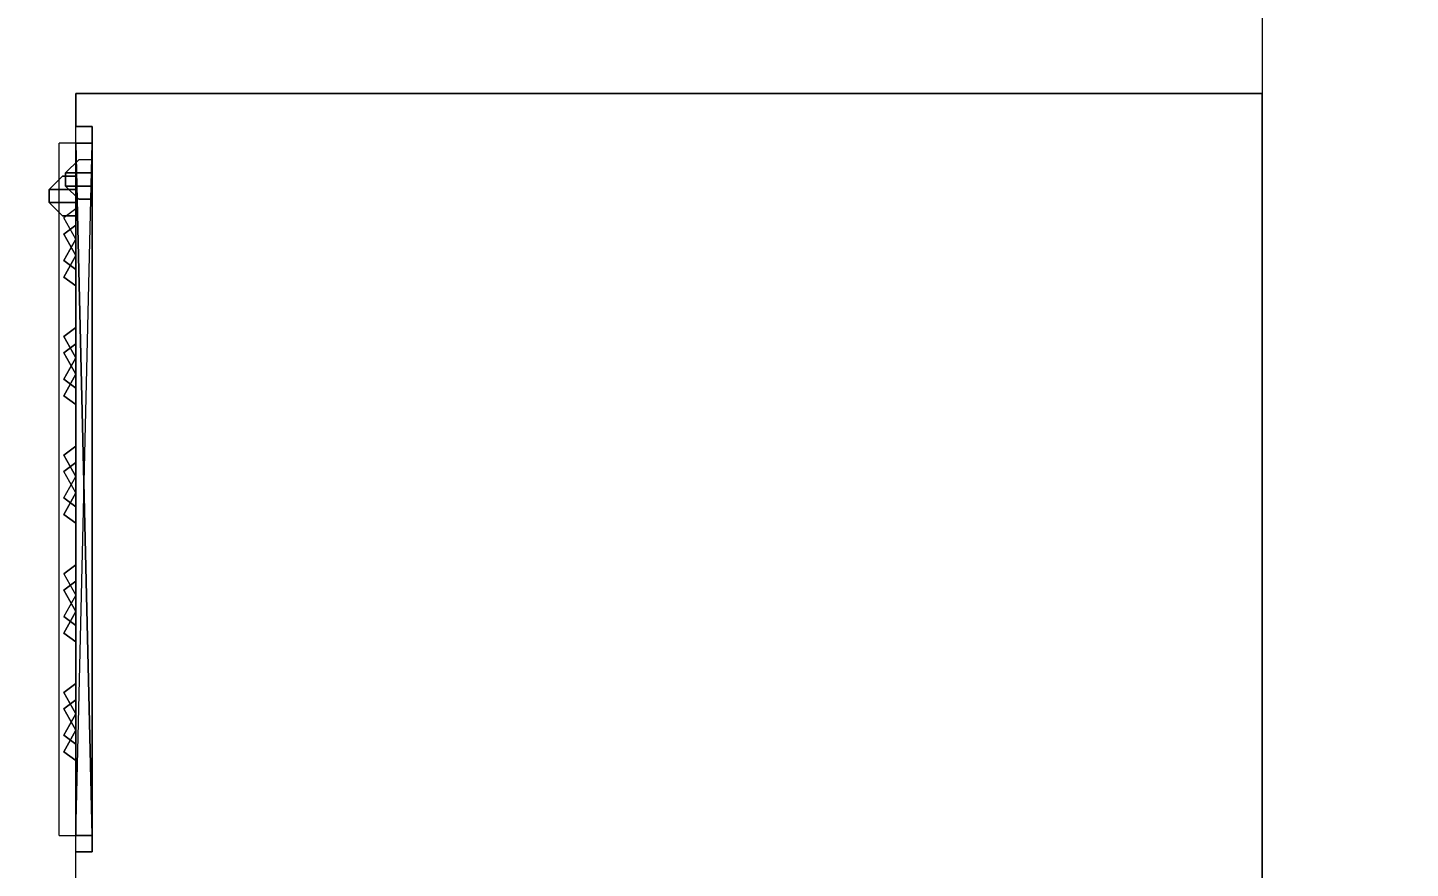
# Model space of a CAD drawing. Header units: inches. Extents: x 1913 to 24953, y -2945 to 1064.
# Drawn here: x 10615.73 to 10636.71, y -1066.28 to -1053.53 of the extents above; entities that cross this region are included whole.
import ezdxf

# ---------------------------------------------------------------- set-up
doc = ezdxf.new("R2010")
doc.units = ezdxf.units.IN
doc.header["$MEASUREMENT"] = 0
for name, color, linetype, lineweight in [('A-ANNO-DIMS', 211, 'Continuous', 9), ('A-WALL', 113, 'Continuous', 13), ('G-IMPT', 8, 'Continuous', 9), ('Q-SPCQ', 91, 'Continuous', 9)]:
    doc.layers.add(name, color=color, linetype=linetype, lineweight=lineweight)
doc.styles.add('Arial', font='arial.ttf', dxfattribs={"height": 12})
doc.dimstyles.new('Linear_-_3_32__Arial', dxfattribs={"dimscale": 12, "dimtxt": 12.243113, "dimasz": 1.333333, "dimexe": 1, "dimexo": 0.666667, "dimgap": 0.666667, "dimtad": 1, "dimdec": 5, "dimrnd": 0.03125, "dimzin": 1, "dimdsep": 46, "dimlunit": 4, "dimtxsty": 'Arial', "dimblk1": 'OBLIQUE', "dimblk2": 'OBLIQUE', "dimsah": 1, "dimcen": 0.09, "dimdle": 1, "dimazin": 0, "dimtfac": 1, "dimtdec": 4, "dimtix": 1, "dimtmove": 0, "dimatfit": 3, "dimfxl": 1, "dimtvp": 1, "dimtfill": 1, "dimfrac": 2, "dimtolj": 1, "dimtzin": 0, "dimarcsym": 2})

# ---------------------------------------------------------------- blocks, each defined once
blk = doc.blocks.new('Locker_Block_-_small_296 - 12ZLKR06_dwg-421959-FloorPlan')
at = {"layer": 'G-IMPT'}
for p, q in [((0, 12), (0, 0)), ((0, 0), (0, 12)), ((0, 12), (0, 0)), ((0, 0), (0, 12)), ((18, 12), (18, 0)), ((18, 12), (18, 0)), ((18, 12), (18, 11.5)), ((18, 12), (18, 11.5)), ((17.75, 0.5), (17.75, 11.5)), ((17.75, 11.5), (18, 11.5)), ((17.75, 0.5), (17.75, 11.5)), ((17.75, 11.5), (18, 11.5)), ((17.75, 11.25), (17.75, 11.5)), ((17.75, 11.5), (17.75, 0.5)), ((17.75, 11.5), (17.75, 11.25)), ((17.75, 11.5), (17.75, 11.25)), ((17.75, 11.25), (17.75, 11.5)), ((17.75, 11.5), (17.75, 11.25)), ((17.75, 11.5), (17.75, 11.25)), ((17.75, 11.5), (17.75, 11.25)), ((17.75, 11.25), (17.75, 11.5)), ((17.75, 11.5), (17.75, 11.25)), ((17.75, 11.25), (17.75, 11.5)), ((17.75, 11.5), (17.75, 11.25)), ((17.75, 11.5), (17.75, 11.25)), ((17.75, 11.5), (17.75, 11.25)), ((17.75, 11.25), (17.75, 11.5)), ((17.75, 11.5), (17.75, 0.5)), ((17.75, 11.5), (17.75, 0.5)), ((17.75, 11.5), (17.75, 0.5)), ((17.75, 11.5), (17.75, 11.25)), ((17.75, 11.5), (17.75, 11.25)), ((17.75, 11.5), (17.75, 0.5)), ((17.75, 11.5), (17.75, 0.5)), ((17.75, 11.5), (17.75, 0.5)), ((17.75, 11.5), (17.75, 0.5)), ((17.75, 11.5), (17.75, 0.5)), ((17.75, 11.5), (17.75, 0.5)), ((17.75, 11.25), (17.75, 11.5)), ((17.75, 0.5), (17.75, 11.5)), ((17.75, 0.5), (17.75, 11.5)), ((17.75, 11.25), (17.75, 11.5)), ((17.75, 11.25), (17.75, 11.5)), ((17.75, 11.25), (17.75, 11.5)), ((17.75, 11.5), (17.75, 11.5)), ((17.75, 11.25), (17.75, 11.5)), ((17.75, 11.25), (17.75, 11.5)), ((17.75, 11.5), (17.75, 11.5)), ((17.75, 11.25), (17.75, 11.5)), ((17.75, 11.25), (17.75, 11.5)), ((17.75, 11.5), (17.75, 11.5)), ((17.75, 11.25), (17.75, 11.5)), ((17.75, 11.25), (17.75, 11.5)), ((17.75, 11.5), (17.75, 11.5)), ((17.75, 11.25), (17.75, 11.5)), ((17.75, 11.25), (17.75, 11.5)), ((17.75, 11.5), (17.75, 11.5)), ((17.75, 11.5), (17.75, 11.25)), ((17.75, 11.5), (17.75, 11.5)), ((17.75, 11.25), (17.75, 11.5)), ((17.75, 11.5), (18, 11.5)), ((17.75, 11.5), (17.75, 11.5)), ((17.75, 11.5), (17.75, 11.5)), ((17.75, 11.5), (18, 11.5)), ((17.75, 11.5), (17.75, 11.5)), ((17.75, 11.5), (18, 11.5)), ((17.75, 11.5), (18, 11.5)), ((17.75, 11.5), (17.75, 11.5)), ((17.75, 11.5), (18, 11.5)), ((17.75, 11.5), (18, 11.5)), ((17.75, 11.5), (18, 11.5)), ((17.75, 11.5), (17.75, 11.5)), ((17.75, 11.5), (18, 11.5)), ((17.75, 11.5), (17.75, 11.5)), ((17.75, 11.5), (18, 11.5)), ((18, 11.5), (17.75, 11.5)), ((18, 11.5), (18, 0.5)), ((18, 11.5), (18, 0.5)), ((18, 11.5), (18, 11.5)), ((18, 11.5), (18, 11.5)), ((18, 11.5), (18, 11.5)), ((18, 11.5), (18, 11.5)), ((18, 11.5), (18, 11.5)), ((18, 11.5), (18, 11.5)), ((18, 11.5), (18, 11.5)), ((18, 11.5), (18, 0.5)), ((18, 11.5), (18, 0.5)), ((18, 11.5), (18, 11.5)), ((18, 11.5), (18, 0.5)), ((18, 11.5), (18, 0.5)), ((18, 11.5), (18, 11.5)), ((18, 11.25), (17.75, 11.25)), ((17.75, 11.25), (17.75, 0.75)), ((18, 11.25), (17.75, 11.25)), ((17.75, 0.75), (17.75, 11.25)), ((17.75, 0.75), (17.75, 11.25)), ((17.75, 11.25), (18, 11.25)), ((17.75, 0.75), (17.75, 11.25)), ((18, 11.25), (17.75, 11.25)), ((17.75, 11.25), (17.75, 0.75)), ((17.75, 11.25), (18, 11.25)), ((17.75, 0.75), (17.75, 11.25)), ((17.75, 11.25), (18, 11.25)), ((17.75, 0.75), (17.75, 11.25)), ((18, 11.25), (17.75, 11.25)), ((17.75, 0.75), (17.75, 11.25)), ((18, 11.25), (17.75, 11.25)), ((18, 11.25), (17.75, 11.25)), ((17.75, 0.75), (17.75, 11.25)), ((17.75, 0.75), (17.75, 11.25)), ((18, 11.25), (17.75, 11.25)), ((17.75, 11.25), (17.75, 0.75)), ((17.75, 11.25), (18, 11.25)), ((17.75, 11.25), (18, 0.75)), ((17.75, 11.25), (18, 0.75)), ((17.75, 11.25), (18, 11.25)), ((17.75, 11.25), (17.75, 0.75)), ((17.75, 0.75), (17.75, 11.25)), ((18, 11.25), (17.75, 0.75)), ((18, 11.25), (17.75, 0.75)), ((18, 11.25), (17.75, 11.25)), ((17.75, 0.75), (17.75, 11.25)), ((18, 0.75), (17.75, 11.25)), ((18, 0.75), (17.75, 11.25)), ((18, 11.25), (17.75, 11.25)), ((17.75, 11.25), (17.75, 0.75)), ((17.75, 0.75), (17.75, 11.25)), ((17.75, 0.75), (17.75, 11.25)), ((17.75, 0.75), (17.75, 11.25)), ((17.75, 0.75), (17.75, 11.25)), ((17.75, 0.75), (17.75, 11.25)), ((17.75, 0.75), (17.75, 11.25)), ((17.75, 0.75), (17.75, 11.25)), ((17.75, 0.75), (17.75, 11.25)), ((17.75, 11.25), (17.75, 0.75)), ((17.75, 11.25), (17.75, 0.75)), ((17.75, 11.25), (17.75, 0.75)), ((17.75, 0.75), (17.75, 11.25)), ((17.75, 11.25), (17.75, 0.75)), ((17.75, 11.25), (17.75, 0.75)), ((17.75, 11.25), (17.75, 11.25)), ((17.75, 11.25), (17.75, 11.25)), ((17.75, 11.25), (17.75, 11.25)), ((17.75, 11.25), (17.75, 11.25)), ((17.75, 11.25), (17.75, 11.25)), ((17.75, 11.25), (17.75, 11.25)), ((18, 11.25), (17.75, 11.25)), ((17.75, 11.25), (17.75, 11.25)), ((17.75, 11.25), (18, 11.25)), ((18, 11.25), (17.75, 11.25)), ((18, 11.25), (17.75, 11.25)), ((17.75, 11.25), (17.75, 11.25)), ((18, 11.25), (17.75, 11.25)), ((17.75, 11.25), (17.75, 11.25)), ((17.75, 11.25), (18, 11.25)), ((18, 11.25), (17.75, 11.25)), ((18, 11.25), (17.75, 11.25)), ((17.75, 11.25), (17.75, 11.25)), ((18, 11.25), (17.75, 11.25)), ((18, 11.25), (17.75, 11.25)), ((17.75, 11.25), (17.75, 11.25)), ((18, 11.25), (17.75, 11.25)), ((17.75, 11.25), (17.75, 11.25)), ((17.75, 11.25), (18, 11.25)), ((18, 11.25), (18, 0.75)), ((18, 11.25), (18, 0.75)), ((18, 0.75), (18, 11.25)), ((18, 0.75), (18, 11.25)), ((18, 0.75), (18, 11.25)), ((18, 0.75), (18, 11.25)), ((18, 0.75), (18, 11.25)), ((18, 0.75), (18, 11.25)), ((18, 11.25), (18, 0.75)), ((18, 0.75), (18, 11.25)), ((18, 0.75), (18, 11.25)), ((18.25, 11.25), (18, 11.25)), ((18, 11.25), (18, 0.75)), ((18, 0.75), (18, 11.25)), ((18, 11.25), (18, 0.75)), ((18, 0.75), (18, 11.25)), ((18, 11.25), (18, 11.25)), ((18, 11.25), (18, 11.25)), ((18, 11.25), (18, 11.25)), ((18, 11.25), (18, 11.25)), ((18, 11.25), (18, 11.25)), ((18, 11.25), (18, 11.25)), ((18, 0.75), (18, 11.25)), ((18, 0.75), (18, 11.25)), ((18, 11.25), (18, 11.25)), ((18, 0.75), (18, 11.25)), ((18, 0.75), (18, 11.25)), ((18, 11.25), (18, 11.25)), ((18, 0.75), (18, 11.25)), ((18, 0.75), (18, 11.25)), ((18, 11.25), (18, 11.25)), ((18, 0.75), (18, 11.25)), ((18, 0.75), (18, 11.25)), ((18, 11.25), (18, 11.25)), ((18, 0.75), (18, 11.25)), ((18, 0.75), (18, 11.25)), ((18, 11.25), (18, 11.25)), ((18, 11.25), (18, 0.75)), ((18, 11.25), (18, 11.25)), ((18, 0.75), (18, 11.25)), ((18.25, 11.25), (18.25, 0.75)), ((18, 9.656), (18, 10.116)), ((18, 9.656), (18, 10.116)), ((18, 10.116), (18.181, 9.982)), ((18, 10.116), (18.181, 9.982)), ((18, 10.116), (18.181, 9.982)), ((18, 10.116), (18, 9.656)), ((18, 10.116), (18, 9.656)), ((18, 10.116), (18.181, 9.982)), ((18, 9.656), (18, 10.116)), ((18, 9.656), (18, 10.116)), ((18, 10.116), (18.181, 9.982)), ((18, 10.116), (18.181, 9.982)), ((18, 9.656), (18, 10.116)), ((18, 10.116), (18.181, 9.982)), ((18, 10.116), (18.181, 9.982)), ((18, 10.116), (18, 9.656)), ((18.181, 9.982), (18, 10.116)), ((18.181, 9.982), (18, 10.116)), ((18, 10.116), (18, 10.116)), ((18, 10.116), (18.181, 9.982)), ((18, 10.116), (18, 10.116)), ((18, 10.116), (18.181, 9.982)), ((18.181, 9.982), (18, 10.116)), ((18.181, 9.982), (18, 10.116)), ((18, 10.116), (18, 10.116)), ((18, 10.116), (18.181, 9.982)), ((18, 10.116), (18, 10.116)), ((18.181, 9.982), (18, 10.116)), ((18, 9.656), (18.181, 9.982)), ((18, 9.656), (18.181, 9.982)), ((18.181, 9.982), (18, 9.656)), ((18, 9.656), (18.181, 9.982)), ((18, 9.656), (18.181, 9.982)), ((18, 9.656), (18.181, 9.982)), ((18, 9.656), (18.181, 9.982)), ((18.181, 9.982), (18, 9.656)), ((18, 9.407), (18, 9.866)), ((18, 9.866), (18.181, 9.732)), ((18, 9.866), (18, 9.407)), ((18, 9.866), (18.181, 9.732)), ((18, 9.407), (18, 9.866)), ((18, 9.407), (18, 9.866)), ((18, 9.866), (18.181, 9.732)), ((18, 9.866), (18.181, 9.732)), ((18.181, 9.732), (18, 9.866)), ((18.181, 9.732), (18, 9.866)), ((18, 9.866), (18, 9.866)), ((18.181, 9.732), (18, 9.866)), ((18.181, 9.732), (18, 9.866)), ((18, 9.866), (18, 9.866)), ((18.181, 9.982), (18.181, 9.982)), ((18.181, 9.982), (18.181, 9.982)), ((18.181, 9.982), (18.181, 9.982)), ((18.181, 9.982), (18.181, 9.982)), ((18.181, 9.982), (18.181, 9.982)), ((18.181, 9.982), (18.181, 9.982)), ((18.181, 9.982), (18.181, 9.982)), ((18.181, 9.982), (18.181, 9.982)), ((18, 9.407), (18.181, 9.732)), ((18.181, 9.732), (18, 9.407)), ((18, 9.407), (18.181, 9.732)), ((18, 9.407), (18.181, 9.732)), ((18, 9.196), (18, 9.656)), ((18, 9.656), (18, 9.196)), ((18, 9.196), (18, 9.656)), ((18, 9.196), (18, 9.656)), ((18, 9.196), (18, 9.656)), ((18, 9.196), (18, 9.656)), ((18, 9.656), (18, 9.196)), ((18, 9.196), (18, 9.656)), ((18, 9.656), (18.181, 9.331)), ((18, 9.656), (18.181, 9.331)), ((18.181, 9.331), (18, 9.656)), ((18.181, 9.331), (18, 9.656)), ((18.181, 9.331), (18, 9.656)), ((18.181, 9.331), (18, 9.656)), ((18, 9.656), (18.181, 9.331)), ((18.181, 9.331), (18, 9.656)), ((18, 9.656), (18, 9.656)), ((18, 9.656), (18, 9.656)), ((18, 9.656), (18, 9.656)), ((18, 9.656), (18, 9.656)), ((18.181, 9.732), (18.181, 9.732)), ((18.181, 9.732), (18.181, 9.732)), ((18.181, 9.732), (18.181, 9.732)), ((18.181, 9.732), (18.181, 9.732)), ((18, 8.946), (18, 9.407)), ((18, 9.407), (18, 8.946)), ((18, 8.946), (18, 9.407)), ((18, 8.946), (18, 9.407)), ((18.181, 9.082), (18, 9.407)), ((18, 9.407), (18.181, 9.082)), ((18.181, 9.082), (18, 9.407)), ((18.181, 9.082), (18, 9.407)), ((18, 9.407), (18, 9.407)), ((18, 9.407), (18, 9.407)), ((18, 9.196), (18.181, 9.331)), ((18.181, 9.331), (18, 9.196)), ((18, 9.196), (18.181, 9.331)), ((18, 9.196), (18.181, 9.331)), ((18, 9.196), (18.181, 9.331)), ((18, 9.196), (18.181, 9.331)), ((18.181, 9.331), (18, 9.196)), ((18.181, 9.331), (18, 9.196)), ((18, 9.196), (18.181, 9.331)), ((18.181, 9.331), (18, 9.196)), ((18.181, 9.331), (18, 9.196)), ((18.181, 9.331), (18, 9.196)), ((18, 9.196), (18.181, 9.331)), ((18.181, 9.331), (18, 9.196)), ((18, 9.196), (18.181, 9.331)), ((18.181, 9.331), (18, 9.196)), ((18.181, 9.331), (18.181, 9.331)), ((18.181, 9.331), (18.181, 9.331)), ((18.181, 9.331), (18.181, 9.331)), ((18.181, 9.331), (18.181, 9.331)), ((18.181, 9.331), (18.181, 9.331)), ((18.181, 9.331), (18.181, 9.331)), ((18.181, 9.331), (18.181, 9.331)), ((18.181, 9.331), (18.181, 9.331)), ((18, 9.196), (18, 9.196)), ((18, 9.196), (18, 9.196)), ((18, 9.196), (18, 9.196)), ((18, 9.196), (18, 9.196)), ((18, 8.946), (18.181, 9.082)), ((18, 8.946), (18.181, 9.082)), ((18, 8.946), (18.181, 9.082)), ((18.181, 9.082), (18, 8.946)), ((18, 8.946), (18.181, 9.082)), ((18, 8.946), (18.181, 9.082)), ((18, 8.946), (18.181, 9.082)), ((18.181, 9.082), (18, 8.946)), ((18.181, 9.082), (18.181, 9.082)), ((18.181, 9.082), (18.181, 9.082)), ((18.181, 9.082), (18.181, 9.082)), ((18.181, 9.082), (18.181, 9.082)), ((18, 8.946), (18, 8.946)), ((18, 8.946), (18, 8.946)), ((18, 8.316), (18, 7.856)), ((18, 8.316), (18.181, 8.182)), ((18, 7.856), (18, 8.316)), ((18, 8.316), (18.181, 8.182)), ((18, 7.856), (18, 8.316)), ((18, 8.316), (18.181, 8.182)), ((18.181, 8.182), (18, 8.316)), ((18, 7.856), (18, 8.316)), ((18, 8.316), (18, 7.856)), ((18, 8.316), (18.181, 8.182)), ((18, 7.856), (18, 8.316)), ((18.181, 8.182), (18, 8.316)), ((18, 8.316), (18.181, 8.182)), ((18, 8.316), (18, 7.856)), ((18, 8.316), (18.181, 8.182)), ((18, 8.316), (18, 7.856)), ((18.181, 8.182), (18, 8.316)), ((18.181, 8.182), (18, 8.316)), ((18, 8.316), (18, 8.316)), ((18, 8.316), (18.181, 8.182)), ((18, 8.316), (18, 8.316)), ((18.181, 8.182), (18, 8.316)), ((18, 8.316), (18.181, 8.182)), ((18, 8.316), (18, 8.316)), ((18.181, 8.182), (18, 8.316)), ((18, 8.316), (18.181, 8.182)), ((18, 8.316), (18, 8.316)), ((18.181, 8.182), (18, 8.316)), ((18, 7.856), (18.181, 8.182)), ((18, 7.856), (18.181, 8.182)), ((18, 7.856), (18.181, 8.182)), ((18.181, 8.182), (18, 7.856)), ((18, 7.856), (18.181, 8.182)), ((18, 7.856), (18.181, 8.182)), ((18.181, 8.182), (18, 7.856)), ((18.181, 8.182), (18, 7.856)), ((18, 7.607), (18, 8.066)), ((18, 8.066), (18, 7.607)), ((18, 8.066), (18.181, 7.932)), ((18, 8.066), (18.181, 7.932)), ((18, 7.607), (18, 8.066)), ((18, 8.066), (18.181, 7.932)), ((18, 7.607), (18, 8.066)), ((18, 8.066), (18.181, 7.932)), ((18, 8.066), (18.181, 7.932)), ((18, 8.066), (18, 8.066)), ((18.181, 7.932), (18, 8.066)), ((18.181, 7.932), (18, 8.066)), ((18.181, 7.932), (18, 8.066)), ((18, 8.066), (18, 8.066)), ((18.181, 8.182), (18.181, 8.182)), ((18.181, 8.182), (18.181, 8.182)), ((18.181, 8.182), (18.181, 8.182)), ((18.181, 8.182), (18.181, 8.182)), ((18.181, 8.182), (18.181, 8.182)), ((18.181, 8.182), (18.181, 8.182)), ((18.181, 8.182), (18.181, 8.182)), ((18.181, 8.182), (18.181, 8.182)), ((18, 7.607), (18.181, 7.932)), ((18, 7.607), (18.181, 7.932)), ((18, 7.607), (18.181, 7.932)), ((18, 7.607), (18.181, 7.932)), ((18, 7.396), (18, 7.856)), ((18, 7.396), (18, 7.856)), ((18, 7.396), (18, 7.856)), ((18, 7.856), (18, 7.396)), ((18, 7.396), (18, 7.856)), ((18, 7.856), (18, 7.396)), ((18, 7.856), (18, 7.396)), ((18, 7.856), (18, 7.396)), ((18.181, 7.531), (18, 7.856)), ((18.181, 7.531), (18, 7.856)), ((18.181, 7.531), (18, 7.856)), ((18, 7.856), (18.181, 7.531)), ((18.181, 7.531), (18, 7.856)), ((18, 7.856), (18.181, 7.531)), ((18, 7.856), (18.181, 7.531)), ((18, 7.856), (18.181, 7.531)), ((18, 7.856), (18, 7.856)), ((18, 7.856), (18, 7.856)), ((18, 7.856), (18, 7.856)), ((18, 7.856), (18, 7.856)), ((18.181, 7.932), (18.181, 7.932)), ((18.181, 7.932), (18.181, 7.932)), ((18.181, 7.932), (18.181, 7.932)), ((18.181, 7.932), (18.181, 7.932)), ((18, 7.146), (18, 7.607)), ((18, 7.607), (18, 7.146)), ((18, 7.146), (18, 7.607)), ((18, 7.146), (18, 7.607)), ((18.181, 7.282), (18, 7.607)), ((18.181, 7.282), (18, 7.607)), ((18.181, 7.282), (18, 7.607)), ((18.181, 7.282), (18, 7.607)), ((18, 7.607), (18, 7.607)), ((18, 7.607), (18, 7.607)), ((18, 7.396), (18.181, 7.531)), ((18.181, 7.531), (18, 7.396)), ((18, 7.396), (18.181, 7.531)), ((18, 7.396), (18.181, 7.531)), ((18, 7.396), (18.181, 7.531)), ((18, 7.396), (18.181, 7.531)), ((18.181, 7.531), (18, 7.396)), ((18.181, 7.531), (18, 7.396)), ((18, 7.396), (18.181, 7.531)), ((18.181, 7.531), (18, 7.396)), ((18, 7.396), (18.181, 7.531)), ((18.181, 7.531), (18, 7.396)), ((18, 7.396), (18.181, 7.531)), ((18, 7.396), (18.181, 7.531)), ((18, 7.396), (18.181, 7.531)), ((18.181, 7.531), (18, 7.396)), ((18, 7.396), (18, 7.396)), ((18, 7.396), (18, 7.396)), ((18, 7.396), (18, 7.396)), ((18, 7.396), (18, 7.396)), ((18.181, 7.531), (18.181, 7.531)), ((18.181, 7.531), (18.181, 7.531)), ((18.181, 7.531), (18.181, 7.531)), ((18.181, 7.531), (18.181, 7.531)), ((18.181, 7.531), (18.181, 7.531)), ((18.181, 7.531), (18.181, 7.531)), ((18.181, 7.531), (18.181, 7.531)), ((18.181, 7.531), (18.181, 7.531)), ((18, 7.146), (18.181, 7.282)), ((18.181, 7.282), (18, 7.146)), ((18, 7.146), (18.181, 7.282)), ((18.181, 7.282), (18, 7.146)), ((18.181, 7.282), (18, 7.146)), ((18.181, 7.282), (18, 7.146)), ((18, 7.146), (18.181, 7.282)), ((18.181, 7.282), (18, 7.146)), ((18, 7.146), (18, 7.146)), ((18, 7.146), (18, 7.146)), ((18.181, 7.282), (18.181, 7.282)), ((18.181, 7.282), (18.181, 7.282)), ((18.181, 7.282), (18.181, 7.282)), ((18.181, 7.282), (18.181, 7.282)), ((18, 6.516), (18, 6.056)), ((18, 6.516), (18.181, 6.382)), ((18, 6.056), (18, 6.516)), ((18, 6.516), (18.181, 6.382)), ((18, 6.516), (18, 6.056)), ((18, 6.516), (18.181, 6.382)), ((18, 6.516), (18.181, 6.382)), ((18, 6.516), (18, 6.056)), ((18, 6.516), (18.181, 6.382)), ((18, 6.516), (18, 6.056)), ((18, 6.056), (18, 6.516)), ((18, 6.516), (18.181, 6.382)), ((18.181, 6.382), (18, 6.516)), ((18.181, 6.382), (18, 6.516)), ((18, 6.056), (18, 6.516)), ((18, 6.516), (18, 6.056)), ((18, 6.516), (18.181, 6.382)), ((18, 6.516), (18, 6.516)), ((18.181, 6.382), (18, 6.516)), ((18, 6.516), (18, 6.516)), ((18, 6.516), (18.181, 6.382)), ((18, 6.516), (18.181, 6.382)), ((18.181, 6.382), (18, 6.516)), ((18.181, 6.382), (18, 6.516)), ((18, 6.516), (18, 6.516)), ((18, 6.516), (18.181, 6.382)), ((18, 6.516), (18, 6.516)), ((18.181, 6.382), (18, 6.516)), ((18, 6.056), (18.181, 6.382)), ((18, 6.056), (18.181, 6.382)), ((18, 6.056), (18.181, 6.382)), ((18.181, 6.382), (18, 6.056)), ((18.181, 6.382), (18, 6.056)), ((18, 6.056), (18.181, 6.382)), ((18.181, 6.382), (18, 6.056)), ((18.181, 6.382), (18, 6.056)), ((18.181, 6.382), (18.181, 6.382)), ((18.181, 6.382), (18.181, 6.382)), ((18.181, 6.382), (18.181, 6.382)), ((18.181, 6.382), (18.181, 6.382)), ((18.181, 6.382), (18.181, 6.382)), ((18.181, 6.382), (18.181, 6.382)), ((18.181, 6.382), (18.181, 6.382)), ((18.181, 6.382), (18.181, 6.382)), ((18, 6.266), (18.181, 6.132)), ((18, 6.266), (18, 5.807)), ((18, 6.266), (18.181, 6.132)), ((18, 6.266), (18, 5.807)), ((18, 6.266), (18.181, 6.132)), ((18, 6.266), (18, 5.807)), ((18.181, 6.132), (18, 6.266)), ((18, 6.266), (18, 5.807)), ((18, 6.266), (18.181, 6.132)), ((18, 6.266), (18, 6.266)), ((18.181, 6.132), (18, 6.266)), ((18, 6.266), (18.181, 6.132)), ((18, 6.266), (18, 6.266)), ((18.181, 6.132), (18, 6.266)), ((18.181, 6.132), (18, 5.807)), ((18.181, 6.132), (18, 5.807)), ((18.181, 6.132), (18, 5.807)), ((18.181, 6.132), (18, 5.807)), ((18.181, 6.132), (18.181, 6.132)), ((18.181, 6.132), (18.181, 6.132)), ((18.181, 6.132), (18.181, 6.132)), ((18.181, 6.132), (18.181, 6.132)), ((18, 6.056), (18, 5.596)), ((18, 6.056), (18, 5.596)), ((18, 6.056), (18, 5.596)), ((18, 6.056), (18, 5.596)), ((18, 6.056), (18, 5.596)), ((18, 5.596), (18, 6.056)), ((18, 6.056), (18, 5.596)), ((18, 6.056), (18, 5.596)), ((18, 6.056), (18.181, 5.731)), ((18, 6.056), (18.181, 5.731)), ((18, 6.056), (18.181, 5.731)), ((18, 6.056), (18.181, 5.731)), ((18, 6.056), (18.181, 5.731)), ((18, 6.056), (18.181, 5.731)), ((18, 6.056), (18.181, 5.731)), ((18, 6.056), (18.181, 5.731)), ((18, 6.056), (18, 6.056)), ((18, 6.056), (18, 6.056)), ((18, 6.056), (18, 6.056)), ((18, 6.056), (18, 6.056)), ((18, 5.807), (18, 5.346)), ((18, 5.807), (18, 5.346)), ((18, 5.346), (18, 5.807)), ((18, 5.346), (18, 5.807)), ((18, 5.807), (18.181, 5.482)), ((18, 5.807), (18.181, 5.482)), ((18.181, 5.482), (18, 5.807)), ((18, 5.807), (18.181, 5.482)), ((18, 5.807), (18, 5.807)), ((18, 5.807), (18, 5.807)), ((18, 5.596), (18.181, 5.731)), ((18, 5.596), (18.181, 5.731)), ((18, 5.596), (18.181, 5.731)), ((18, 5.596), (18.181, 5.731)), ((18, 5.596), (18.181, 5.731)), ((18, 5.596), (18.181, 5.731)), ((18.181, 5.731), (18, 5.596)), ((18.181, 5.731), (18, 5.596)), ((18, 5.596), (18.181, 5.731)), ((18, 5.596), (18.181, 5.731)), ((18, 5.596), (18.181, 5.731)), ((18.181, 5.731), (18, 5.596)), ((18, 5.596), (18.181, 5.731)), ((18, 5.596), (18.181, 5.731)), ((18, 5.596), (18.181, 5.731)), ((18.181, 5.731), (18, 5.596)), ((18.181, 5.731), (18.181, 5.731)), ((18.181, 5.731), (18.181, 5.731)), ((18.181, 5.731), (18.181, 5.731)), ((18.181, 5.731), (18.181, 5.731)), ((18.181, 5.731), (18.181, 5.731)), ((18.181, 5.731), (18.181, 5.731)), ((18.181, 5.731), (18.181, 5.731)), ((18.181, 5.731), (18.181, 5.731)), ((18, 5.596), (18, 5.596)), ((18, 5.596), (18, 5.596)), ((18, 5.596), (18, 5.596)), ((18, 5.596), (18, 5.596)), ((18, 5.346), (18.181, 5.482)), ((18, 5.346), (18.181, 5.482)), ((18, 5.346), (18.181, 5.482)), ((18, 5.346), (18.181, 5.482)), ((18, 5.346), (18.181, 5.482)), ((18, 5.346), (18.181, 5.482)), ((18.181, 5.482), (18, 5.346)), ((18.181, 5.482), (18, 5.346)), ((18.181, 5.482), (18.181, 5.482)), ((18.181, 5.482), (18.181, 5.482)), ((18.181, 5.482), (18.181, 5.482)), ((18.181, 5.482), (18.181, 5.482)), ((18, 5.346), (18, 5.346)), ((18, 5.346), (18, 5.346)), ((18, 4.716), (18.181, 4.582)), ((18, 4.716), (18, 4.256)), ((18, 4.716), (18.181, 4.582)), ((18, 4.716), (18, 4.256)), ((18, 4.716), (18.181, 4.582)), ((18, 4.716), (18, 4.256)), ((18.181, 4.582), (18, 4.716)), ((18, 4.256), (18, 4.716)), ((18, 4.716), (18, 4.256)), ((18, 4.716), (18.181, 4.582)), ((18, 4.256), (18, 4.716)), ((18, 4.716), (18.181, 4.582)), ((18, 4.256), (18, 4.716)), ((18.181, 4.582), (18, 4.716)), ((18.181, 4.582), (18, 4.716)), ((18, 4.716), (18, 4.256)), ((18, 4.716), (18.181, 4.582)), ((18, 4.716), (18, 4.716)), ((18.181, 4.582), (18, 4.716)), ((18, 4.716), (18.181, 4.582)), ((18, 4.716), (18, 4.716)), ((18.181, 4.582), (18, 4.716)), ((18, 4.716), (18.181, 4.582)), ((18, 4.716), (18, 4.716)), ((18.181, 4.582), (18, 4.716)), ((18, 4.716), (18.181, 4.582)), ((18, 4.716), (18, 4.716)), ((18.181, 4.582), (18, 4.716)), ((18.181, 4.582), (18, 4.256)), ((18.181, 4.582), (18, 4.256)), ((18.181, 4.582), (18, 4.256)), ((18.181, 4.582), (18, 4.256)), ((18, 4.256), (18.181, 4.582)), ((18, 4.256), (18.181, 4.582)), ((18, 4.256), (18.181, 4.582)), ((18.181, 4.582), (18, 4.256)), ((18, 4.466), (18.181, 4.332)), ((18, 4.466), (18, 4.007)), ((18, 4.007), (18, 4.466)), ((18, 4.466), (18.181, 4.332)), ((18, 4.466), (18.181, 4.332)), ((18, 4.466), (18, 4.007)), ((18, 4.007), (18, 4.466)), ((18, 4.466), (18.181, 4.332)), ((18, 4.466), (18.181, 4.332)), ((18, 4.466), (18, 4.466)), ((18.181, 4.332), (18, 4.466)), ((18, 4.466), (18.181, 4.332)), ((18, 4.466), (18, 4.466)), ((18.181, 4.332), (18, 4.466)), ((18.181, 4.582), (18.181, 4.582)), ((18.181, 4.582), (18.181, 4.582)), ((18.181, 4.582), (18.181, 4.582)), ((18.181, 4.582), (18.181, 4.582)), ((18.181, 4.582), (18.181, 4.582)), ((18.181, 4.582), (18.181, 4.582)), ((18.181, 4.582), (18.181, 4.582)), ((18.181, 4.582), (18.181, 4.582)), ((18.181, 4.332), (18, 4.007)), ((18, 4.007), (18.181, 4.332)), ((18.181, 4.332), (18, 4.007)), ((18, 4.007), (18.181, 4.332)), ((18, 3.796), (18, 4.256)), ((18, 3.796), (18, 4.256)), ((18, 3.796), (18, 4.256)), ((18, 4.256), (18, 3.796)), ((18, 4.256), (18, 3.796)), ((18, 3.796), (18, 4.256)), ((18, 4.256), (18, 3.796)), ((18, 3.796), (18, 4.256)), ((18, 4.256), (18.181, 3.931)), ((18.181, 3.931), (18, 4.256)), ((18.181, 3.931), (18, 4.256)), ((18, 4.256), (18.181, 3.931)), ((18, 4.256), (18.181, 3.931)), ((18.181, 3.931), (18, 4.256)), ((18, 4.256), (18.181, 3.931)), ((18.181, 3.931), (18, 4.256)), ((18, 4.256), (18, 4.256)), ((18, 4.256), (18, 4.256)), ((18, 4.256), (18, 4.256)), ((18, 4.256), (18, 4.256)), ((18.181, 4.332), (18.181, 4.332)), ((18.181, 4.332), (18.181, 4.332)), ((18.181, 4.332), (18.181, 4.332)), ((18.181, 4.332), (18.181, 4.332)), ((18, 4.007), (18, 3.546)), ((18, 3.546), (18, 4.007)), ((18, 4.007), (18, 3.546)), ((18, 3.546), (18, 4.007)), ((18, 4.007), (18.181, 3.682)), ((18.181, 3.682), (18, 4.007)), ((18, 4.007), (18.181, 3.682)), ((18, 4.007), (18.181, 3.682)), ((18, 4.007), (18, 4.007)), ((18, 4.007), (18, 4.007)), ((18, 3.796), (18.181, 3.931)), ((18, 3.796), (18.181, 3.931)), ((18, 3.796), (18.181, 3.931)), ((18, 3.796), (18.181, 3.931)), ((18, 3.796), (18.181, 3.931)), ((18, 3.796), (18.181, 3.931)), ((18, 3.796), (18.181, 3.931)), ((18, 3.796), (18.181, 3.931)), ((18, 3.796), (18.181, 3.931)), ((18, 3.796), (18.181, 3.931)), ((18.181, 3.931), (18, 3.796)), ((18.181, 3.931), (18, 3.796)), ((18, 3.796), (18.181, 3.931)), ((18, 3.796), (18.181, 3.931)), ((18, 3.796), (18.181, 3.931)), ((18.181, 3.931), (18, 3.796)), ((18, 3.796), (18, 3.796)), ((18, 3.796), (18, 3.796)), ((18, 3.796), (18, 3.796)), ((18, 3.796), (18, 3.796)), ((18.181, 3.931), (18.181, 3.931)), ((18.181, 3.931), (18.181, 3.931)), ((18.181, 3.931), (18.181, 3.931)), ((18.181, 3.931), (18.181, 3.931)), ((18.181, 3.931), (18.181, 3.931)), ((18.181, 3.931), (18.181, 3.931)), ((18.181, 3.931), (18.181, 3.931)), ((18.181, 3.931), (18.181, 3.931)), ((18, 3.546), (18.181, 3.682)), ((18.181, 3.682), (18, 3.546)), ((18, 3.546), (18.181, 3.682)), ((18, 3.546), (18.181, 3.682)), ((18, 3.546), (18.181, 3.682)), ((18, 3.546), (18.181, 3.682)), ((18, 3.546), (18.181, 3.682)), ((18.181, 3.682), (18, 3.546)), ((18.181, 3.682), (18.181, 3.682)), ((18.181, 3.682), (18.181, 3.682)), ((18.181, 3.682), (18.181, 3.682)), ((18.181, 3.682), (18.181, 3.682)), ((18, 3.546), (18, 3.546)), ((18, 3.546), (18, 3.546)), ((18, 2.916), (18.181, 2.782)), ((18, 2.916), (18, 2.456)), ((18, 2.916), (18.181, 2.782)), ((18, 2.916), (18, 2.456)), ((18, 2.916), (18, 2.456)), ((18, 2.916), (18.181, 2.782)), ((18, 2.456), (18, 2.916)), ((18, 2.916), (18.181, 2.782)), ((18, 2.916), (18, 2.456)), ((18, 2.916), (18.181, 2.782)), ((18, 2.456), (18, 2.916)), ((18, 2.916), (18.181, 2.782)), ((18.181, 2.782), (18, 2.916)), ((18, 2.916), (18.181, 2.782)), ((18, 2.916), (18, 2.456)), ((18, 2.916), (18, 2.456)), ((18, 2.916), (18.181, 2.782)), ((18, 2.916), (18, 2.916)), ((18.181, 2.782), (18, 2.916)), ((18, 2.916), (18.181, 2.782)), ((18, 2.916), (18, 2.916)), ((18, 2.916), (18.181, 2.782)), ((18, 2.916), (18.181, 2.782)), ((18, 2.916), (18, 2.916)), ((18.181, 2.782), (18, 2.916)), ((18, 2.916), (18.181, 2.782)), ((18, 2.916), (18, 2.916)), ((18.181, 2.782), (18, 2.916)), ((18.181, 2.782), (18, 2.456)), ((18.181, 2.782), (18, 2.456)), ((18, 2.456), (18.181, 2.782)), ((18, 2.456), (18.181, 2.782)), ((18, 2.456), (18.181, 2.782)), ((18, 2.456), (18.181, 2.782)), ((18.181, 2.782), (18, 2.456)), ((18.181, 2.782), (18, 2.456)), ((18.181, 2.782), (18.181, 2.782)), ((18.181, 2.782), (18.181, 2.782)), ((18.181, 2.782), (18.181, 2.782)), ((18.181, 2.782), (18.181, 2.782)), ((18.181, 2.782), (18.181, 2.782)), ((18.181, 2.782), (18.181, 2.782)), ((18.181, 2.782), (18.181, 2.782)), ((18.181, 2.782), (18.181, 2.782)), ((18, 2.666), (18, 2.207)), ((18, 2.666), (18.181, 2.532)), ((18.181, 2.532), (18, 2.666)), ((18, 2.666), (18, 2.207)), ((18, 2.666), (18.181, 2.532)), ((18, 2.666), (18, 2.207)), ((18, 2.207), (18, 2.666)), ((18, 2.666), (18.181, 2.532)), ((18.181, 2.532), (18, 2.666)), ((18.181, 2.532), (18, 2.666)), ((18, 2.666), (18, 2.666)), ((18.181, 2.532), (18, 2.666)), ((18.181, 2.532), (18, 2.666)), ((18, 2.666), (18, 2.666)), ((18, 2.207), (18.181, 2.532)), ((18.181, 2.532), (18, 2.207)), ((18.181, 2.532), (18, 2.207)), ((18, 2.207), (18.181, 2.532)), ((18.181, 2.532), (18.181, 2.532)), ((18.181, 2.532), (18.181, 2.532)), ((18.181, 2.532), (18.181, 2.532)), ((18.181, 2.532), (18.181, 2.532)), ((18, 2.456), (18, 1.996)), ((18, 1.996), (18, 2.456)), ((18, 2.456), (18, 1.996)), ((18, 2.456), (18, 1.996)), ((18, 2.456), (18, 1.996)), ((18, 2.456), (18, 1.996)), ((18, 2.456), (18, 1.996)), ((18, 1.996), (18, 2.456)), ((18, 2.456), (18.181, 2.131)), ((18, 2.456), (18.181, 2.131)), ((18, 2.456), (18.181, 2.131)), ((18, 2.456), (18.181, 2.131)), ((18, 2.456), (18.181, 2.131)), ((18, 2.456), (18.181, 2.131)), ((18, 2.456), (18.181, 2.131)), ((18.181, 2.131), (18, 2.456)), ((18, 2.456), (18, 2.456)), ((18, 2.456), (18, 2.456)), ((18, 2.456), (18, 2.456)), ((18, 2.456), (18, 2.456)), ((18, 2.207), (18, 1.746)), ((18, 2.207), (18, 1.746)), ((18, 2.207), (18, 1.746)), ((18, 2.207), (18, 1.746)), ((18, 2.207), (18.181, 1.882)), ((18, 2.207), (18.181, 1.882)), ((18, 2.207), (18.181, 1.882)), ((18, 2.207), (18.181, 1.882)), ((18, 2.207), (18, 2.207)), ((18, 2.207), (18, 2.207)), ((18, 1.996), (18.181, 2.131)), ((18, 1.996), (18.181, 2.131)), ((18, 1.996), (18.181, 2.131)), ((18, 1.996), (18.181, 2.131)), ((18, 1.996), (18.181, 2.131)), ((18, 1.996), (18.181, 2.131)), ((18.181, 2.131), (18, 1.996)), ((18.181, 2.131), (18, 1.996)), ((18, 1.996), (18.181, 2.131)), ((18, 1.996), (18.181, 2.131)), ((18, 1.996), (18.181, 2.131)), ((18.181, 2.131), (18, 1.996)), ((18, 1.996), (18.181, 2.131)), ((18, 1.996), (18.181, 2.131)), ((18, 1.996), (18.181, 2.131)), ((18.181, 2.131), (18, 1.996)), ((18.181, 2.131), (18.181, 2.131)), ((18.181, 2.131), (18.181, 2.131)), ((18.181, 2.131), (18.181, 2.131)), ((18.181, 2.131), (18.181, 2.131)), ((18.181, 2.131), (18.181, 2.131)), ((18.181, 2.131), (18.181, 2.131)), ((18.181, 2.131), (18.181, 2.131)), ((18.181, 2.131), (18.181, 2.131)), ((18, 1.996), (18, 1.996)), ((18, 1.996), (18, 1.996)), ((18, 1.996), (18, 1.996)), ((18, 1.996), (18, 1.996)), ((18, 1.746), (18.181, 1.882)), ((18, 1.746), (18.181, 1.882)), ((18, 1.746), (18.181, 1.882)), ((18, 1.746), (18.181, 1.882)), ((18, 1.746), (18.181, 1.882)), ((18, 1.746), (18.181, 1.882)), ((18, 1.746), (18.181, 1.882)), ((18, 1.746), (18.181, 1.882)), ((18, 1.853), (18, 1.652)), ((18, 1.853), (18, 1.853)), ((18, 1.652), (18, 1.853)), ((18, 1.652), (18, 1.853)), ((18, 1.853), (18, 1.853)), ((18, 1.853), (18, 1.652)), ((18, 1.652), (18, 1.853)), ((18, 1.652), (18, 1.853)), ((18, 1.853), (18, 1.853)), ((18, 1.652), (18, 1.853)), ((18, 1.652), (18, 1.853)), ((18, 1.853), (18, 1.853)), ((18, 1.853), (18.2, 1.853)), ((18.2, 1.853), (18, 1.853)), ((18.2, 1.853), (18, 1.853)), ((18, 1.853), (18.2, 1.853)), ((18.2, 1.853), (18, 1.853)), ((18.2, 1.853), (18, 1.853)), ((18.2, 1.853), (18, 1.853)), ((18.2, 1.853), (18, 1.853)), ((18, 1.746), (18, 1.746)), ((18, 1.746), (18, 1.746)), ((18.181, 1.882), (18.181, 1.882)), ((18.181, 1.882), (18.181, 1.882)), ((18.181, 1.882), (18.181, 1.882)), ((18.181, 1.882), (18.181, 1.882)), ((18.2, 1.853), (18.402, 1.652)), ((18.2, 1.853), (18.402, 1.652)), ((18.2, 1.853), (18.402, 1.652)), ((18.2, 1.853), (18.402, 1.652)), ((18.2, 1.853), (18.402, 1.652)), ((18.2, 1.853), (18.402, 1.652)), ((18.402, 1.652), (18.2, 1.853)), ((18.2, 1.853), (18.402, 1.652)), ((18.2, 1.853), (18.2, 1.853)), ((18.2, 1.853), (18.2, 1.853)), ((18.2, 1.853), (18.2, 1.853)), ((18.2, 1.853), (18.2, 1.853)), ((17.75, 1.603), (17.75, 1.403)), ((17.75, 1.603), (17.75, 1.603)), ((17.75, 1.403), (17.75, 1.603)), ((17.75, 1.403), (17.75, 1.603)), ((17.75, 1.403), (17.75, 1.603)), ((17.75, 1.603), (17.75, 1.603)), ((17.75, 1.603), (17.951, 1.603)), ((17.75, 1.603), (17.951, 1.603)), ((17.951, 1.603), (17.75, 1.603)), ((17.75, 1.603), (17.951, 1.603)), ((18.152, 1.403), (17.951, 1.603)), ((18.152, 1.403), (17.951, 1.603)), ((17.951, 1.603), (18.152, 1.403)), ((18.152, 1.403), (17.951, 1.603)), ((17.951, 1.603), (17.951, 1.603)), ((17.951, 1.603), (17.951, 1.603)), ((18, 1.452), (18, 1.652)), ((18, 1.452), (18, 1.652)), ((18, 1.452), (18, 1.652)), ((18, 1.652), (18, 1.452)), ((18, 1.652), (18, 1.452)), ((18, 1.452), (18, 1.652)), ((18, 1.452), (18, 1.652)), ((18, 1.452), (18, 1.652)), ((18, 1.652), (18.402, 1.652)), ((18.402, 1.652), (18, 1.652)), ((18, 1.652), (18.402, 1.652)), ((18, 1.652), (18.402, 1.652)), ((18, 1.652), (18.402, 1.652)), ((18, 1.652), (18.402, 1.652)), ((18.402, 1.652), (18, 1.652)), ((18.402, 1.652), (18, 1.652)), ((18.402, 1.452), (18.402, 1.652)), ((18.402, 1.452), (18.402, 1.652)), ((18.402, 1.452), (18.402, 1.652)), ((18.402, 1.452), (18.402, 1.652)), ((18.402, 1.452), (18.402, 1.652)), ((18.402, 1.652), (18.402, 1.452)), ((18.402, 1.452), (18.402, 1.652)), ((18.402, 1.652), (18.402, 1.452)), ((18.402, 1.652), (18.402, 1.652)), ((18.402, 1.652), (18.402, 1.652)), ((18.402, 1.652), (18.402, 1.652)), ((18.402, 1.652), (18.402, 1.652)), ((17.75, 1.202), (17.75, 1.403)), ((17.75, 1.202), (17.75, 1.403)), ((17.75, 1.403), (17.75, 1.202)), ((17.75, 1.202), (17.75, 1.403)), ((18.152, 1.403), (17.75, 1.403)), ((17.75, 1.403), (18.152, 1.403)), ((17.75, 1.403), (18.152, 1.403)), ((17.75, 1.403), (18.152, 1.403)), ((18, 1.452), (18, 1.252)), ((18, 1.252), (18, 1.452)), ((18, 1.252), (18, 1.452)), ((18, 1.252), (18, 1.452)), ((18, 1.252), (18, 1.452)), ((18, 1.252), (18, 1.452)), ((18, 1.452), (18, 1.252)), ((18, 1.452), (18, 1.252)), ((18, 1.452), (18.402, 1.452)), ((18, 1.452), (18.402, 1.452)), ((18, 1.452), (18.402, 1.452)), ((18.402, 1.452), (18, 1.452)), ((18, 1.452), (18.402, 1.452)), ((18.402, 1.452), (18, 1.452)), ((18.402, 1.452), (18, 1.452)), ((18.402, 1.452), (18, 1.452)), ((18.152, 1.202), (18.152, 1.403)), ((18.152, 1.403), (18.152, 1.202)), ((18.152, 1.403), (18.152, 1.202)), ((18.152, 1.403), (18.152, 1.202)), ((18.152, 1.403), (18.152, 1.403)), ((18.152, 1.403), (18.152, 1.403)), ((18.2, 1.252), (18.402, 1.452)), ((18.2, 1.252), (18.402, 1.452)), ((18.402, 1.452), (18.2, 1.252)), ((18.2, 1.252), (18.402, 1.452)), ((18.2, 1.252), (18.402, 1.452)), ((18.2, 1.252), (18.402, 1.452)), ((18.402, 1.452), (18.2, 1.252)), ((18.402, 1.452), (18.2, 1.252)), ((18.402, 1.452), (18.402, 1.452)), ((18.402, 1.452), (18.402, 1.452)), ((18.402, 1.452), (18.402, 1.452)), ((18.402, 1.452), (18.402, 1.452)), ((17.75, 1.202), (17.75, 1.002)), ((17.75, 1.002), (17.75, 1.202)), ((17.75, 1.002), (17.75, 1.202)), ((17.75, 1.002), (17.75, 1.202)), ((18.152, 1.202), (17.75, 1.202)), ((17.75, 1.202), (18.152, 1.202)), ((17.75, 1.202), (18.152, 1.202)), ((17.75, 1.202), (18.152, 1.202)), ((18.152, 1.202), (17.951, 1.002)), ((17.951, 1.002), (18.152, 1.202)), ((17.951, 1.002), (18.152, 1.202)), ((17.951, 1.002), (18.152, 1.202)), ((18, 1.252), (18, 1.252)), ((18, 1.252), (18, 1.252)), ((18, 1.252), (18, 1.252)), ((18, 1.252), (18, 1.252)), ((18.2, 1.252), (18, 1.252)), ((18, 1.252), (18.2, 1.252)), ((18, 1.252), (18.2, 1.252)), ((18.2, 1.252), (18, 1.252)), ((18.2, 1.252), (18, 1.252)), ((18.2, 1.252), (18, 1.252)), ((18.2, 1.252), (18, 1.252)), ((18, 1.252), (18.2, 1.252)), ((18.152, 1.202), (18.152, 1.202)), ((18.152, 1.202), (18.152, 1.202)), ((18.2, 1.252), (18.2, 1.252)), ((18.2, 1.252), (18.2, 1.252)), ((18.2, 1.252), (18.2, 1.252)), ((18.2, 1.252), (18.2, 1.252)), ((17.75, 1.002), (17.75, 1.002)), ((17.75, 1.002), (17.75, 1.002)), ((17.75, 1.002), (17.951, 1.002)), ((17.75, 1.002), (17.951, 1.002)), ((17.75, 1.002), (17.951, 1.002)), ((17.75, 1.002), (17.951, 1.002)), ((17.951, 1.002), (17.951, 1.002)), ((17.951, 1.002), (17.951, 1.002)), ((17.75, 0.75), (18, 0.75)), ((18, 0.75), (17.75, 0.75)), ((18, 0.75), (17.75, 0.75)), ((17.75, 0.75), (18, 0.75)), ((17.75, 0.75), (18, 0.75)), ((18, 0.75), (17.75, 0.75)), ((17.75, 0.75), (18, 0.75)), ((17.75, 0.75), (18, 0.75)), ((18, 0.75), (17.75, 0.75)), ((17.75, 0.75), (18, 0.75)), ((17.75, 0.75), (18, 0.75)), ((18, 0.75), (17.75, 0.75)), ((17.75, 0.75), (18, 0.75)), ((18, 0.75), (17.75, 0.75)), ((17.75, 0.5), (17.75, 0.75)), ((17.75, 0.75), (17.75, 0.5)), ((17.75, 0.5), (17.75, 0.75)), ((17.75, 0.5), (17.75, 0.75)), ((17.75, 0.5), (17.75, 0.75)), ((17.75, 0.75), (17.75, 0.5)), ((17.75, 0.75), (17.75, 0.5)), ((17.75, 0.75), (17.75, 0.5)), ((17.75, 0.5), (17.75, 0.75)), ((17.75, 0.75), (17.75, 0.5)), ((17.75, 0.75), (17.75, 0.5)), ((17.75, 0.75), (17.75, 0.5)), ((17.75, 0.5), (17.75, 0.75)), ((17.75, 0.75), (17.75, 0.5)), ((17.75, 0.75), (17.75, 0.5)), ((17.75, 0.5), (17.75, 0.75)), ((17.75, 0.5), (17.75, 0.75)), ((17.75, 0.5), (17.75, 0.75)), ((17.75, 0.75), (17.75, 0.75)), ((17.75, 0.75), (17.75, 0.5)), ((17.75, 0.75), (17.75, 0.5)), ((17.75, 0.5), (17.75, 0.75)), ((17.75, 0.75), (17.75, 0.5)), ((17.75, 0.75), (17.75, 0.75)), ((17.75, 0.75), (17.75, 0.5)), ((17.75, 0.75), (17.75, 0.75)), ((17.75, 0.5), (17.75, 0.75)), ((17.75, 0.75), (17.75, 0.5)), ((17.75, 0.75), (17.75, 0.75)), ((17.75, 0.5), (17.75, 0.75)), ((17.75, 0.75), (17.75, 0.5)), ((17.75, 0.75), (17.75, 0.75)), ((17.75, 0.5), (17.75, 0.75)), ((17.75, 0.5), (17.75, 0.75)), ((17.75, 0.75), (17.75, 0.75)), ((17.75, 0.75), (17.75, 0.5)), ((18, 0.75), (17.75, 0.75)), ((18, 0.75), (17.75, 0.75)), ((17.75, 0.75), (17.75, 0.75)), ((18, 0.75), (17.75, 0.75)), ((17.75, 0.75), (17.75, 0.75)), ((17.75, 0.75), (18, 0.75)), ((18, 0.75), (17.75, 0.75)), ((17.75, 0.75), (17.75, 0.75)), ((17.75, 0.75), (18, 0.75)), ((18, 0.75), (17.75, 0.75)), ((18, 0.75), (17.75, 0.75)), ((17.75, 0.75), (17.75, 0.75)), ((18, 0.75), (17.75, 0.75)), ((17.75, 0.75), (17.75, 0.75)), ((17.75, 0.75), (18, 0.75)), ((18, 0.75), (17.75, 0.75)), ((18, 0.75), (17.75, 0.75)), ((17.75, 0.75), (17.75, 0.75)), ((18, 0.75), (18.25, 0.75)), ((18, 0.75), (18, 0.75)), ((18, 0.75), (18, 0.75)), ((18, 0.75), (18, 0.75)), ((18, 0.75), (18, 0.75)), ((18, 0.75), (18, 0.75)), ((18, 0.75), (18, 0.75)), ((18, 0.75), (18, 0.75)), ((18, 0.75), (18, 0.75)), ((18, 0.75), (18, 0.75)), ((18, 0.75), (18, 0.75)), ((18, 0.75), (18, 0.75)), ((18, 0.75), (18, 0.75)), ((17.75, 0.5), (18, 0.5)), ((17.75, 0.5), (18, 0.5)), ((17.75, 0.5), (17.75, 0.5)), ((17.75, 0.5), (17.75, 0.5)), ((17.75, 0.5), (17.75, 0.5)), ((17.75, 0.5), (17.75, 0.5)), ((17.75, 0.5), (17.75, 0.5)), ((17.75, 0.5), (17.75, 0.5)), ((17.75, 0.5), (17.75, 0.5)), ((17.75, 0.5), (17.75, 0.5)), ((17.75, 0.5), (18, 0.5)), ((17.75, 0.5), (18, 0.5)), ((17.75, 0.5), (18, 0.5)), ((17.75, 0.5), (17.75, 0.5)), ((18, 0.5), (17.75, 0.5)), ((17.75, 0.5), (18, 0.5)), ((17.75, 0.5), (17.75, 0.5)), ((18, 0.5), (17.75, 0.5)), ((17.75, 0.5), (18, 0.5)), ((17.75, 0.5), (17.75, 0.5)), ((17.75, 0.5), (18, 0.5)), ((17.75, 0.5), (17.75, 0.5)), ((17.75, 0.5), (18, 0.5)), ((18, 0.5), (17.75, 0.5)), ((18, 0.5), (18, 0.5)), ((18, 0.5), (18, 0.5)), ((18, 0.5), (18, 0.5)), ((18, 0.5), (18, 0.5)), ((18, 0.5), (18, 0.5)), ((18, 0.5), (18, 0.5)), ((18, 0.5), (18, 0.5)), ((18, 0.5), (18, 0.5)), ((18, 0), (18, 0.5)), ((18, 0), (18, 0.5)), ((18, 0.5), (18, 0.5)), ((0, 0), (18, 0)), ((0, 0), (18, 0)), ((0, 0), (0, 0)), ((18, 0), (0, 0)), ((18, 0), (0, 0)), ((0, 0), (0, 0)), ((18, 0), (18, 0)), ((18, 0), (18, 0))]:
    blk.add_line(p, q, dxfattribs=at)
blk = doc.blocks.new('Locker_Block_-_small_296 - Locker_Block_-_small_296-421965-FloorPlan')
blk.add_blockref('Locker_Block_-_small_296 - 12ZLKR06_dwg-421959-FloorPlan', (0, 0))
blk = doc.blocks.new('_Oblique')
at = {"color": 0, "linetype": 'ByBlock', "lineweight": -2}
blk.add_line((-0.5, -0.5), (0.5, 0.5), dxfattribs=at)
blk = doc.blocks.new('*D231')
at = {"layer": 'A-ANNO-DIMS', "color": 0, "lineweight": -2, "transparency": 16777216}
for p, q in [((10867.462, -1065.462), (10867.462, -1144.964)), ((10639.462, -1136.278), (10639.462, -1120.964)), ((10879.462, -1132.964), (10627.462, -1132.964))]:
    blk.add_line(p, q, dxfattribs=at)
at = {"layer": 'Defpoints', "color": 0, "transparency": 16777216}
for p in [(10867.462, -1057.462), (10639.462, -1132.964), (10639.462, -1144.278)]:
    blk.add_point(p, dxfattribs=at)
at = {"layer": 'A-ANNO-DIMS', "color": 0, "lineweight": -2, "transparency": 16777216, "xscale": 16, "yscale": 16, "zscale": 16, "rotation": 180}
blk.add_blockref('_Oblique', (10639.462, -1132.964), dxfattribs=at)
at = {"layer": 'A-ANNO-DIMS', "color": 0, "lineweight": -2, "transparency": 16777216, "xscale": 16, "yscale": 16, "zscale": 16}
blk.add_blockref('_Oblique', (10867.462, -1132.964), dxfattribs=at)
at = {"layer": 'A-ANNO-DIMS', "color": 0, "lineweight": 0, "transparency": 16777216, "insert": (10753.462, -1118.837), "char_height": 12, "width": 103.97228, "attachment_point": 5, "style": 'Arial', "bg_fill": 3, "box_fill_scale": 1.25, "bg_fill_color": 256, "bg_fill_true_color": 13158600, "bg_fill_transparency": 0}
blk.add_mtext('\\A1;19\'-0"', dxfattribs=at)
blk = doc.blocks.new('*D238')
at = {"layer": 'A-ANNO-DIMS', "color": 0, "lineweight": -2, "transparency": 16777216}
for p, q in [((10807.273, -699.526), (10807.273, -1203.526)), ((10849.462, -711.526), (10795.273, -711.526)), ((10297.57, -1191.526), (10819.273, -1191.526))]:
    blk.add_line(p, q, dxfattribs=at)
at = {"layer": 'Defpoints', "color": 0, "transparency": 16777216}
for p in [(10857.462, -711.526), (10289.57, -1191.526), (10807.273, -1191.526)]:
    blk.add_point(p, dxfattribs=at)
at = {"layer": 'A-ANNO-DIMS', "color": 0, "lineweight": -2, "transparency": 16777216, "xscale": 16, "yscale": 16, "zscale": 16}
for p, rotation in [((10807.273, -711.526), 90), ((10807.273, -1191.526), 270)]:
    blk.add_blockref('_Oblique', p, dxfattribs=dict(at, rotation=rotation))
at = {"layer": 'A-ANNO-DIMS', "color": 0, "lineweight": 0, "transparency": 16777216, "insert": (10793.146, -951.526), "char_height": 12, "width": 62.38337, "attachment_point": 5, "rotation": 90, "style": 'Arial', "bg_fill": 3, "box_fill_scale": 1.25, "bg_fill_color": 256, "bg_fill_true_color": 13158600, "bg_fill_transparency": 0}
blk.add_mtext('\\A1;40\'-0"', dxfattribs=at)

msp = doc.modelspace()

# ---------------------------------------------------------------- linework, layer by layer
at = {"layer": 'A-WALL', "lineweight": 0}
msp.add_line((10634.461831, -1016.525584), (10634.461831, -1126.525584), dxfattribs=at)

# ---------------------------------------------------------------- block references
at = {"layer": 'Q-SPCQ', "lineweight": 0, "rotation": 180.0000000000001}
msp.add_blockref('Locker_Block_-_small_296 - Locker_Block_-_small_296-421965-FloorPlan', (10634.461831, -1054.525584), dxfattribs=at)

# ---------------------------------------------------------------- next in the draw order: dimensions: what is measured, and where the dimension line sits
at = {"layer": 'A-ANNO-DIMS', "lineweight": 0}
dim = msp.add_linear_dim(base=(10639.461831, -1132.963864), p1=(10867.461831, -1057.461906), p2=(10639.461831, -1144.277572), angle=180, dimstyle='Linear_-_3_32__Arial', override={"dimpost": '<>', "dimfxl": 243.969178}, dxfattribs=at)
dim.commit()
dim.dimension.update_dxf_attribs({"geometry": '*D231', "text_midpoint": (10753.461831, -1118.836988)})

# ---------------------------------------------------------------- next in the draw order: dimensions: what is measured, and where the dimension line sits
dim = msp.add_linear_dim(base=(10807.273284, -1191.525584), p1=(10857.461831, -711.525584), p2=(10289.569578, -1191.525584), angle=90, dimstyle='Linear_-_3_32__Arial', override={"dimpost": '<>', "dimfxl": 743.573541}, dxfattribs=at)
dim.commit()
dim.dimension.update_dxf_attribs({"geometry": '*D238', "text_midpoint": (10793.146408, -951.525584)})

doc.saveas('drawing.dxf')
